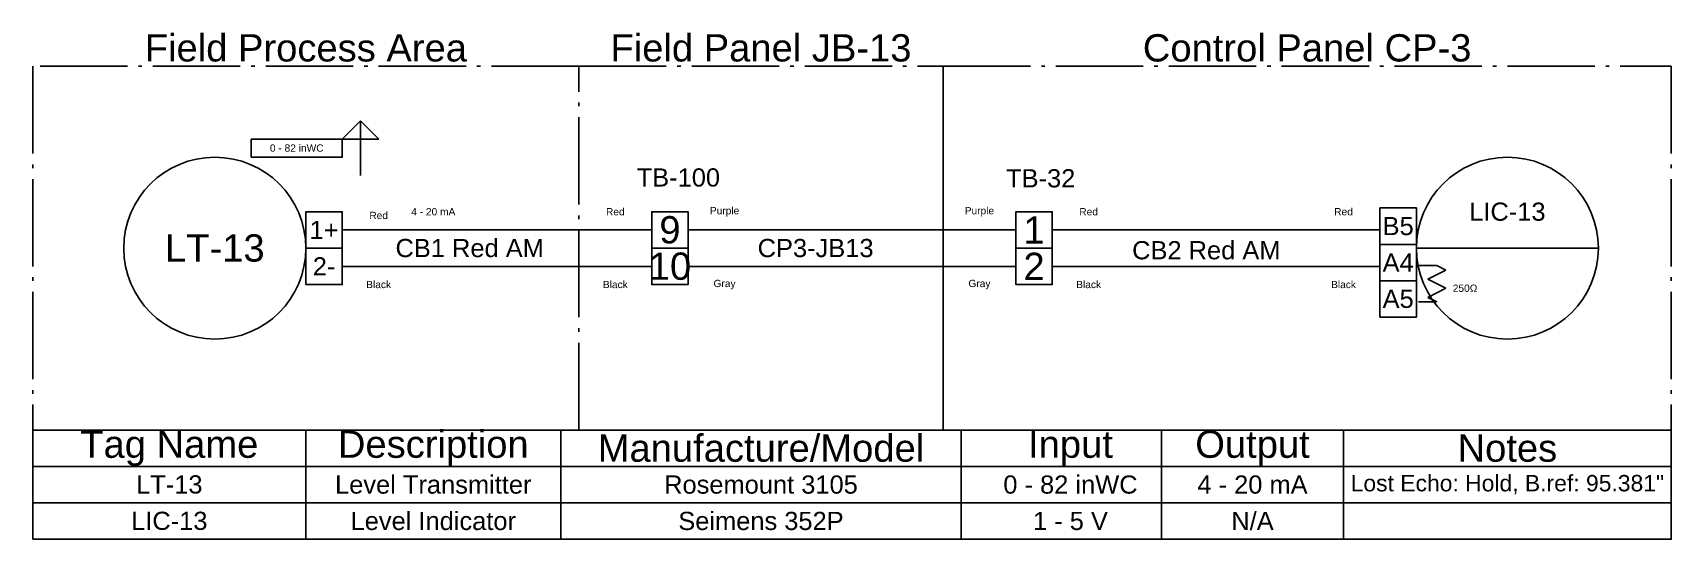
# Model space of a CAD drawing. Header units: inches. Extents: x 2.5 to 47.5, y 4.5 to 18.4.
import ezdxf

# ---------------------------------------------------------------- set-up
doc = ezdxf.new("R2010")
doc.units = ezdxf.units.IN
doc.header["$MEASUREMENT"] = 0
doc.linetypes.add('ACAD_ISO02W100', pattern=[15, 12, -3])
doc.linetypes.add('ACAD_ISO04W100', pattern=[30, 24, -3, 0, -3])
doc.styles.get("Standard").update_dxf_attribs({"font": 'arial.ttf'})

msp = doc.modelspace()

# ---------------------------------------------------------------- linework, layer by layer
for p, q in [((11.5, 16), (11, 15.5)), ((11.5, 14.5), (11.5, 16)), ((12, 15.5), (11.5, 16)), ((11, 15.5), (12, 15.5)), ((11, 13), (19.5, 13)), ((20.5, 13), (29.5, 13)), ((30.5, 13), (39.5, 13)), ((11, 12), (19.5, 12)), ((20.5, 12), (29.5, 12)), ((30.5, 12), (39.5, 12)), ((41.056, 12.022), (40.556, 12.022)), ((41.056, 11.022), (40.556, 11.022))]:
    msp.add_line(p, q)
at = {"ltscale": 0.05}
msp.add_line((40.5, 12.5), (45.5, 12.5), dxfattribs=at)
at = {"linetype": 'ACAD_ISO02W100', "ltscale": 0.05}
for p, q in [((40.812, 11.647), (41.312, 11.897)), ((41.312, 11.897), (41.062, 12.022)), ((41.312, 11.397), (40.812, 11.647)), ((40.812, 11.147), (41.312, 11.397)), ((41.062, 11.022), (40.812, 11.147))]:
    msp.add_line(p, q, dxfattribs=at)
at = {"linetype": 'ACAD_ISO04W100', "ltscale": 0.1}
for points in [[(17.5, 17.5), (2.5, 17.5), (2.5, 7.5), (17.5, 7.5)], [(17.5, 17.5), (27.5, 17.5), (27.5, 7.5), (17.5, 7.5)], [(27.5, 17.5), (47.5, 17.5), (47.5, 7.5), (27.5, 7.5)]]:
    msp.add_lwpolyline(points, close=True, dxfattribs=at)
for points in [[(8.5, 15.5), (11, 15.5), (11, 15), (8.5, 15)], [(10, 12.5), (11, 12.5), (11, 13.5), (10, 13.5)], [(19.5, 12.5), (20.5, 12.5), (20.5, 13.5), (19.5, 13.5)], [(29.5, 12.5), (30.5, 12.5), (30.5, 13.5), (29.5, 13.5)], [(39.5, 12.604), (40.5, 12.604), (40.5, 13.604), (39.5, 13.604)], [(39.5, 12.604), (40.5, 12.604), (40.5, 11.604), (39.5, 11.604)], [(10, 12.5), (11, 12.5), (11, 11.5), (10, 11.5)], [(19.5, 12.5), (20.5, 12.5), (20.5, 11.5), (19.5, 11.5)], [(29.5, 12.5), (30.5, 12.5), (30.5, 11.5), (29.5, 11.5)], [(39.5, 11.604), (40.5, 11.604), (40.5, 10.604), (39.5, 10.604)], [(2.5, 7.5), (10, 7.5), (10, 6.5), (2.5, 6.5)], [(10, 7.5), (17, 7.5), (17, 6.5), (10, 6.5)], [(17, 7.5), (28, 7.5), (28, 6.5), (17, 6.5)], [(28, 7.5), (33.5, 7.5), (33.5, 6.5), (28, 6.5)], [(33.5, 7.5), (38.5, 7.5), (38.5, 6.5), (33.5, 6.5)], [(38.5, 7.5), (47.5, 7.5), (47.5, 6.5), (38.5, 6.5)], [(2.5, 6.503), (10, 6.503), (10, 5.503), (2.5, 5.503)], [(10, 6.503), (17, 6.5), (17, 5.5), (10, 5.503)], [(17, 6.503), (28, 6.5), (28, 5.5), (17, 5.503)], [(28, 6.503), (33.5, 6.5), (33.5, 5.5), (28, 5.503)], [(33.5, 6.503), (38.5, 6.5), (38.5, 5.5), (33.5, 5.503)], [(38.5, 6.503), (47.5, 6.5), (47.5, 5.5), (38.5, 5.503)], [(2.5, 5.503), (10, 5.503), (10, 4.503), (2.5, 4.503)], [(10, 5.503), (17, 5.5), (17, 4.5), (10, 4.503)], [(17, 5.503), (28, 5.5), (28, 4.5), (17, 4.503)], [(28, 5.503), (33.5, 5.5), (33.5, 4.5), (28, 4.503)], [(33.5, 5.503), (38.5, 5.5), (38.5, 4.5), (33.5, 4.503)], [(38.5, 5.503), (47.5, 5.5), (47.5, 4.5), (38.5, 4.503)]]:
    msp.add_lwpolyline(points, close=True)
for centre in [(7.5, 12.5), (43, 12.5)]:
    msp.add_circle(centre, 2.5)

# ---------------------------------------------------------------- texts
for s, width, heights, insert, char_height, attachment_point in [('Field Process Area', 15, [0], (10, 18), 0.75, 5), ('Field Panel JB-13', 10, [0], (22.5, 18), 0.75, 5), ('Control Panel CP-3', 20.5, [0], (37.5, 18), 0.75, 5), ('0 - 82 inWC', 2.5, [0], (9.75, 15.25), 0.2, 5), ('TB-100', 7.5, [0], (20.231, 14.44), 0.5, 5), ('TB-32', 7.5, [0], (30.183, 14.417), 0.5, 5), ('Red', 2, [0], (12, 13.398), 0.2, 5), ('4 - 20 mA', 2, [0], (13.5, 13.5), 0.2, 5), ('Red', 2, [0], (18.5, 13.5), 0.2, 5), ('Purple', 2, [0], (21.5, 13.5), 0.2, 5), ('Purple', 2, [0.102], (28.5, 13.5), 0.2, 5), ('Red', 2, [0], (31.5, 13.5), 0.2, 5), ('Red', 2, [0], (38.5, 13.5), 0.2, 5), ('LIC-13', 4.5, [3.1], (43, 13.5), 0.5, 5), ('1+', 1, [0], (10.5, 13), 0.5, 5), ('9', 1, [0], (20, 13), 0.75, 5), ('1', 1, [0], (30, 13), 0.75, 5), ('B5', 1, [0], (40, 13.104), 0.5, 5), ('LT-13', 4, [0], (7.5, 12.5), 0.75, 5), ('CB1 Red AM', 7.5, [0], (14.5, 12.5), 0.5, 5), ('CP3-JB13', 7.5, [0], (24, 12.5), 0.5, 5), ('CB2 Red AM', 7.5, [0], (34.731, 12.44), 0.5, 5), ('2-', 1, [0], (10.5, 12), 0.5, 5), ('10', 1, [0], (20, 12), 0.75, 5), ('2', 1, [0], (30, 12), 0.75, 5), ('A4', 1, [0], (40, 12.104), 0.5, 5), ('Black', 2, [0], (12, 11.5), 0.2, 5), ('Black', 2, [0], (18.5, 11.5), 0.2, 5), ('Gray', 2, [0], (21.5, 11.5), 0.2, 5), ('Gray', 2, [0], (28.5, 11.5), 0.2, 5), ('Black', 2, [0], (31.5, 11.5), 0.2, 5), ('Black', 2, [0], (38.5, 11.5), 0.2, 5), ('A5', 1, [0], (40, 11.104), 0.5, 5), ('250Ω', 1.5, [0], (41.5, 11.5), 0.2, 1), ('Tag Name', 7.5, [0], (6.25, 7), 0.75, 5), ('Description', 7, [0], (13.5, 7), 0.75, 5), ('Manufacture/Model', 10.5, [0], (22.5, 7), 0.75, 5), ('Input', 6.375, [0], (31, 7), 0.75, 5), ('Output', 5.25, [0], (36, 7), 0.75, 5), ('Notes', 8.75, [0], (43, 7), 0.75, 5), ('LT-13', 7.5, [0], (6.25, 6.003), 0.5, 5), ('Level Transmitter', 6.99998, [0], (13.5, 6), 0.5, 5), ('Rosemount 3105', 8.99998, [0], (22.5, 6), 0.5, 5), ('0 - 82 inWC', 6.24999, [0], (31, 6), 0.5, 5), ('4 - 20 mA', 5.125, [0], (36, 6), 0.5, 5), ('Lost Echo: Hold, B.ref: 95.381"', 9, [0], (43, 6), 0.45, 5), ('LIC-13', 7.5, [0], (6.25, 5.003), 0.5, 5), ('Level Indicator', 6.875, [0], (13.5, 5), 0.5, 5), ('Seimens 352P', 9.24999, [0], (22.5, 5), 0.5, 5), ('1 - 5 V', 5.99998, [0], (31, 5), 0.5, 5), ('N/A', 4.875, [0], (36, 5), 0.5, 5)]:
    msp.add_mtext_dynamic_manual_height_columns(s, width=width, gutter_width=1, heights=heights, dxfattribs=dict(insert=insert, char_height=char_height, attachment_point=attachment_point))

doc.saveas('drawing.dxf')
